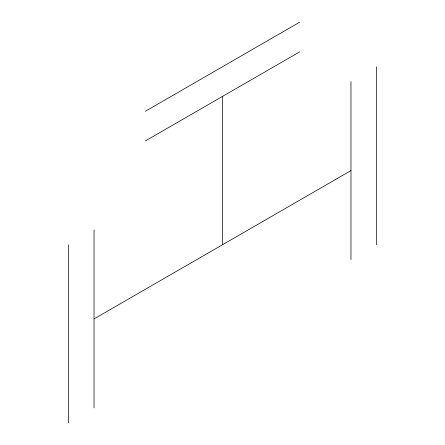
<?xml version="1.0" encoding="UTF-8"?>
<svg xmlns="http://www.w3.org/2000/svg" width="445" height="445" viewBox="0 0 445 445"><rect width="100%" height="100%" fill="white"/><g stroke="black" fill="none" stroke-linecap="round" stroke-linejoin="round"><path stroke-width="0.67" d="M145.426 111.25L299.574 22.25M145.426 140.915L299.574 51.915M94.04 318.915L350.96 170.585M376.654 66.75L376.654 244.75M350.96 81.585L350.96 259.585M222.5 96.415L222.5 244.75M94.04 229.915L94.04 407.915M68.346 244.75L68.346 422.75"/></g></svg>
